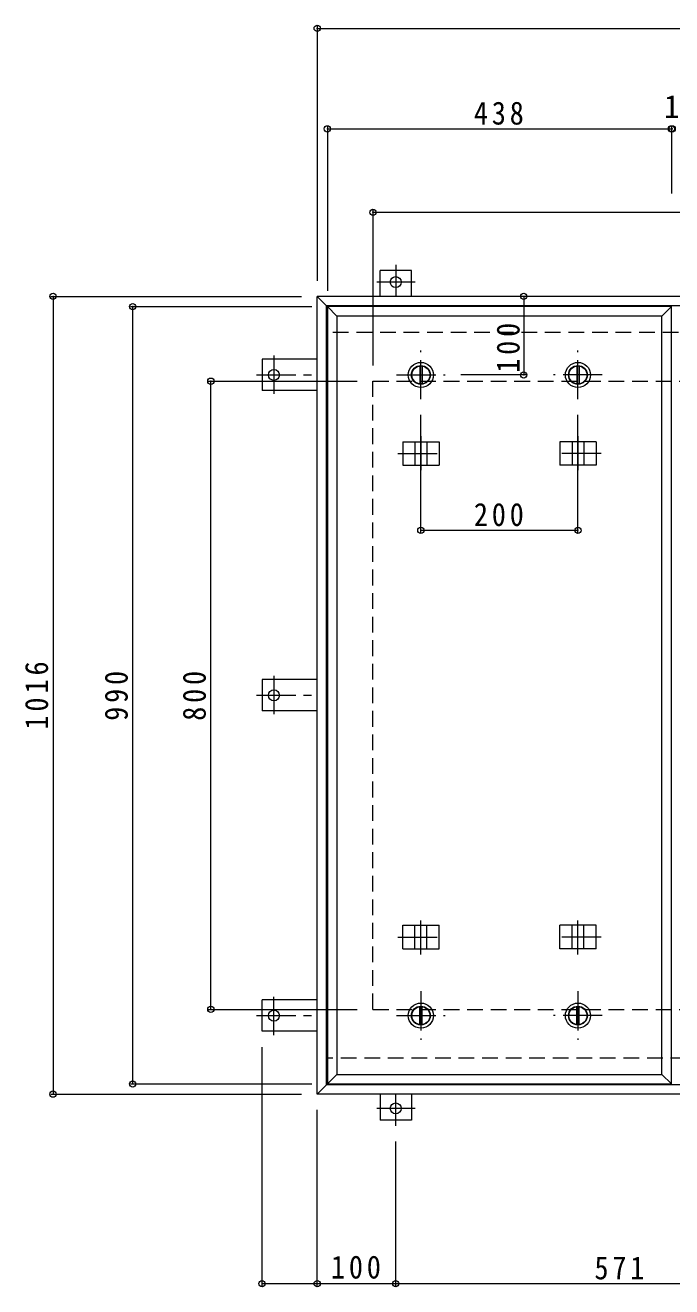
# Model space of a CAD drawing. Units: millimetres at full size, sheet at 1:10. Extents: x -2620 to 2750, y -1962 to 1780.
# Drawn here: x -2538 to -1715, y -50 to 1557 of the extents above; entities that cross this region are included whole.
import ezdxf
from ezdxf.enums import TextEntityAlignment as Align

# ---------------------------------------------------------------- set-up
doc = ezdxf.new("R2010")
doc.units = ezdxf.units.MM
doc.header["$LTSCALE"] = 10
doc.header["$PDMODE"] = 32
doc.header["$PDSIZE"] = 8
doc.linetypes.add('CHAIN1', pattern=[8, 5, -1, 1, -1])
doc.linetypes.add('DASHED2', pattern=[3, 2, -1])
for name, color, linetype, lineweight in [('0-1_躯体', 2, 'DASHED2', 9), ('0-2_仕上', 3, 'Continuous', 9), ('0-3_建具', 4, 'Continuous', 9), ('0-C', 2, 'Continuous', 9), ('0-E', 3, 'Continuous', 9), ('0-F', 7, 'Continuous', 9)]:
    doc.layers.add(name, color=color, linetype=linetype, lineweight=lineweight)
doc.styles.add('ＭＳ ゴシック', font='')
doc.styles.get('ＭＳ ゴシック').set_extended_font_data('MS Gothic')

msp = doc.modelspace()

# ---------------------------------------------------------------- linework, layer by layer
at = {"layer": '0-1_躯体'}
for p, q in [((-836.56, 1165.62), (-2154.56, 1165.62)), ((-2095.56, 303.62), (-2095.56, 1103.62)), ((-2095.56, 1103.62), (-895.56, 1103.62)), ((-2095.56, 303.62), (-895.56, 303.62)), ((-1276.56, 241.62), (-2154.56, 241.62))]:
    msp.add_line(p, q, dxfattribs=at)
at = {"layer": '0-2_仕上'}
for p, q in [((-2141.56, 1186.62), (-2153.56, 1198.62)), ((-2153.56, 1198.62), (-2153.56, 208.62)), ((-1715.56, 1198.62), (-2153.56, 1198.62)), ((-1715.56, 1198.62), (-1727.56, 1186.62)), ((-2141.56, 1186.62), (-2141.56, 220.62)), ((-1727.56, 1186.62), (-2141.56, 1186.62)), ((-1727.56, 220.62), (-1727.56, 1186.62)), ((-2141.56, 220.62), (-2153.56, 208.62)), ((-2141.56, 220.62), (-1727.56, 220.62)), ((-1715.56, 208.62), (-1727.56, 220.62))]:
    msp.add_line(p, q, dxfattribs=at)
msp.add_lwpolyline([(-2153.56, 208.62), (-1715.56, 208.62), (-1715.56, 1198.62)], dxfattribs=at)
at = {"layer": '0-3_建具', "color": 2}
for p, q in [((-2166.56, 1211.62), (-2154.56, 1199.62)), ((-2166.56, 195.62), (-2166.56, 1211.62)), ((-824.56, 1211.62), (-2166.56, 1211.62)), ((-2154.56, 207.62), (-2154.56, 1199.62)), ((-836.56, 1199.62), (-2154.56, 1199.62)), ((-2166.56, 195.62), (-2154.56, 207.62)), ((-824.56, 195.62), (-2166.56, 195.62)), ((-836.56, 207.62), (-2154.56, 207.62))]:
    msp.add_line(p, q, dxfattribs=at)
at = {"layer": '0-3_建具', "linetype": 'CHAIN1'}
for p, q in [((-2034.56, 1033.74), (-2034.56, 990.5)), ((-1834.56, 1033.74), (-1834.56, 990.5)), ((-2063.97, 1011.62), (-2005.15, 1011.62)), ((-1805.15, 1011.62), (-1863.97, 1011.62)), ((-2034.56, 373.5), (-2034.56, 416.74)), ((-1834.56, 373.5), (-1834.56, 416.74)), ((-2063.97, 395.62), (-2005.15, 395.62)), ((-1805.15, 395.62), (-1863.97, 395.62))]:
    msp.add_line(p, q, dxfattribs=at)
at = {"layer": '0-3_建具'}
for p, q in [((-2057.65, 1026.62), (-2057.65, 996.62)), ((-2057.65, 1026.62), (-2011.47, 1026.62)), ((-2042.06, 1026.62), (-2042.06, 996.62)), ((-2027.06, 1026.62), (-2027.06, 996.62)), ((-2011.47, 1026.62), (-2011.47, 996.62)), ((-1811.47, 1026.62), (-1857.65, 1026.62)), ((-1857.65, 1026.62), (-1857.65, 996.62)), ((-1842.06, 1026.62), (-1842.06, 996.62)), ((-1827.06, 1026.62), (-1827.06, 996.62)), ((-1811.47, 1026.62), (-1811.47, 996.62)), ((-2057.65, 996.62), (-2011.47, 996.62)), ((-1811.47, 996.62), (-1857.65, 996.62)), ((-2057.65, 380.62), (-2057.65, 410.62)), ((-2057.65, 410.62), (-2011.47, 410.62)), ((-2042.06, 380.62), (-2042.06, 410.62)), ((-2027.06, 380.62), (-2027.06, 410.62)), ((-2011.47, 380.62), (-2011.47, 410.62)), ((-1811.47, 410.62), (-1857.65, 410.62)), ((-1857.65, 380.62), (-1857.65, 410.62)), ((-1842.06, 380.62), (-1842.06, 410.62)), ((-1827.06, 380.62), (-1827.06, 410.62)), ((-1811.47, 380.62), (-1811.47, 410.62)), ((-2057.65, 380.62), (-2011.47, 380.62)), ((-1811.47, 380.62), (-1857.65, 380.62))]:
    msp.add_line(p, q, dxfattribs=at)
at = {"layer": '0-C', "linetype": 'CHAIN1'}
for p, q in [((-2034.56, 1080.62), (-2034.56, 1142.62)), ((-1834.56, 1080.62), (-1834.56, 1142.62)), ((-2065.56, 1111.62), (-2003.56, 1111.62)), ((-1803.56, 1111.62), (-1865.56, 1111.62)), ((-2034.56, 326.62), (-2034.56, 264.62)), ((-1834.56, 326.62), (-1834.56, 264.62)), ((-2065.56, 295.62), (-2003.56, 295.62)), ((-1803.56, 295.62), (-1865.56, 295.62))]:
    msp.add_line(p, q, dxfattribs=at)
at = {"layer": '0-C'}
for p, q in [((-2036.06, 1123.02), (-2036.06, 1100.22)), ((-2033.06, 1123.02), (-2033.06, 1100.22)), ((-1836.06, 1123.02), (-1836.06, 1100.22)), ((-1833.06, 1123.02), (-1833.06, 1100.22)), ((-2036.06, 284.22), (-2036.06, 307.02)), ((-2033.06, 284.22), (-2033.06, 307.02)), ((-1836.06, 284.22), (-1836.06, 307.02)), ((-1833.06, 284.22), (-1833.06, 307.02))]:
    msp.add_line(p, q, dxfattribs=at)
for centre, radius in [((-2034.56, 1111.62), 16), ((-1834.56, 1111.62), 16), ((-2034.56, 1111.62), 12), ((-2034.56, 1111.62), 11.5), ((-1834.56, 1111.62), 12), ((-1834.56, 1111.62), 11.5), ((-2034.56, 295.62), 16), ((-2034.56, 295.62), 12), ((-2034.56, 295.62), 11.5), ((-1834.56, 295.62), 16), ((-1834.56, 295.62), 12), ((-1834.56, 295.62), 11.5)]:
    msp.add_circle(centre, radius, dxfattribs=at)
at = {"layer": '0-E'}
for p, q in [((-2046.56, 1244.82), (-2086.56, 1244.82)), ((-2086.56, 1211.62), (-2086.56, 1244.82)), ((-2046.56, 1211.62), (-2046.56, 1244.82)), ((-2236.76, 1131.62), (-2236.76, 1091.62)), ((-2166.56, 1131.62), (-2236.76, 1131.62)), ((-2166.56, 1091.62), (-2236.76, 1091.62)), ((-2236.76, 723.62), (-2236.76, 683.62)), ((-2166.56, 723.62), (-2236.76, 723.62)), ((-2166.56, 683.62), (-2236.76, 683.62)), ((-2236.76, 275.62), (-2236.76, 315.62)), ((-2166.56, 315.62), (-2236.76, 315.62)), ((-2166.56, 275.62), (-2236.76, 275.62)), ((-2086.56, 195.62), (-2086.56, 162.42)), ((-2046.56, 195.62), (-2046.56, 162.42)), ((-2046.56, 162.42), (-2086.56, 162.42))]:
    msp.add_line(p, q, dxfattribs=at)
at = {"layer": '0-E', "linetype": 'CHAIN1'}
for p, q in [((-2066.56, 1251.98), (-2066.56, 1211.82)), ((-2041.72, 1229.82), (-2090.61, 1229.82)), ((-2221.76, 1136.46), (-2221.76, 1087.57)), ((-2243.92, 1111.62), (-2166.56, 1111.62)), ((-2221.76, 728.46), (-2221.76, 679.57)), ((-2243.92, 703.62), (-2166.56, 703.62)), ((-2221.76, 270.78), (-2221.76, 319.67)), ((-2243.92, 295.62), (-2166.56, 295.62)), ((-2066.56, 155.26), (-2066.56, 195.42)), ((-2041.72, 177.42), (-2090.61, 177.42))]:
    msp.add_line(p, q, dxfattribs=at)
at = {"layer": '0-E'}
for centre in [(-2066.56, 1229.82), (-2221.76, 1111.62), (-2221.76, 703.62), (-2221.76, 295.62), (-2066.56, 177.42)]:
    msp.add_circle(centre, 7, dxfattribs=at)
at = {"layer": '0-F'}
for p, q in [((-2166.56, 1556.01), (-2166.56, 1231.62)), ((-2166.56, 1553.01), (-824.56, 1553.01)), ((-2153.56, 1428.02), (-2153.56, 1218.62)), ((-2153.56, 1425.02), (-1715.56, 1425.02)), ((-1715.56, 1428.02), (-1715.56, 1342.61)), ((-1715.56, 1425.02), (-1714.56, 1425.02)), ((-2095.56, 1321.74), (-2095.56, 1123.62)), ((-2095.56, 1318.74), (-895.56, 1318.74)), ((-2505.96, 1211.62), (-2186.56, 1211.62)), ((-2502.96, 1211.62), (-2502.96, 195.62)), ((-1903.64, 1211.62), (-1903.64, 1111.62)), ((-2404.52, 1198.62), (-2173.56, 1198.62)), ((-2401.52, 208.62), (-2401.52, 1198.62)), ((-1900.64, 1111.62), (-1983.56, 1111.62)), ((-2305.07, 1103.62), (-2115.56, 1103.62)), ((-2302.07, 303.62), (-2302.07, 1103.62)), ((-2034.56, 910.79), (-2034.56, 1060.62)), ((-1834.56, 910.79), (-1834.56, 1060.62)), ((-2034.56, 913.79), (-1834.56, 913.79)), ((-2305.07, 303.62), (-2115.56, 303.62)), ((-2236.76, -48.72), (-2236.76, 255.62)), ((-2505.96, 195.62), (-2186.56, 195.62)), ((-2404.52, 208.62), (-2173.56, 208.62)), ((-2166.56, -48.72), (-2166.56, 175.62)), ((-2066.56, -48.72), (-2066.56, 135.26)), ((-2236.76, -45.72), (-2166.56, -45.72)), ((-2166.56, -45.72), (-2066.56, -45.72)), ((-2066.56, -45.72), (-1495.56, -45.72))]:
    msp.add_line(p, q, dxfattribs=at)
for p in [(-2166.56, 1553.01), (-2153.56, 1425.02), (-1715.56, 1425.02), (-1714.56, 1425.02), (-2095.56, 1318.74), (-2502.96, 1211.62), (-1903.64, 1211.62), (-2401.52, 1198.62), (-1903.64, 1111.62), (-2302.07, 1103.62), (-2034.56, 913.79), (-1834.56, 913.79), (-2302.07, 303.62), (-2401.52, 208.62), (-2502.96, 195.62), (-2236.76, -45.72), (-2166.56, -45.72), (-2066.56, -45.72)]:
    msp.add_point(p, dxfattribs=at)

# ---------------------------------------------------------------- texts
at = {"layer": '0-F', "color": 2, "style": 'ＭＳ ゴシック'}
msp.add_text('1', height=29.33, dxfattribs=at).set_placement((-1725.06, 1430.02), align=Align.BOTTOM_LEFT)
at = {"layer": '0-F', "color": 2, "char_height": 29.33, "attachment_point": 7, "style": 'ＭＳ ゴシック'}
for s, insert in [('\\T1.27;\\W0.9;438', (-1967.06, 1430.02)), ('\\T1.27;\\W0.9;200', (-1967.06, 918.79)), ('\\T1.27;\\W0.9;100', (-2149.06, -39.72)), ('\\T1.27;\\W0.9;571', (-1813.56, -40.72))]:
    msp.add_mtext(s, dxfattribs=dict(at, insert=insert))
at = {"layer": '0-F', "color": 2, "char_height": 29.33, "attachment_point": 7, "rotation": 90, "style": 'ＭＳ ゴシック'}
for s, insert in [('\\T1.27;\\W0.9;100', (-1908.44, 1114.4)), ('\\T1.28;\\W0.9;1016', (-2508.96, 659.87)), ('\\T1.27;\\W0.9;990', (-2407.52, 671.12)), ('\\T1.27;\\W0.9;800', (-2308.07, 671.12))]:
    msp.add_mtext(s, dxfattribs=dict(at, insert=insert))

doc.saveas('drawing.dxf')
